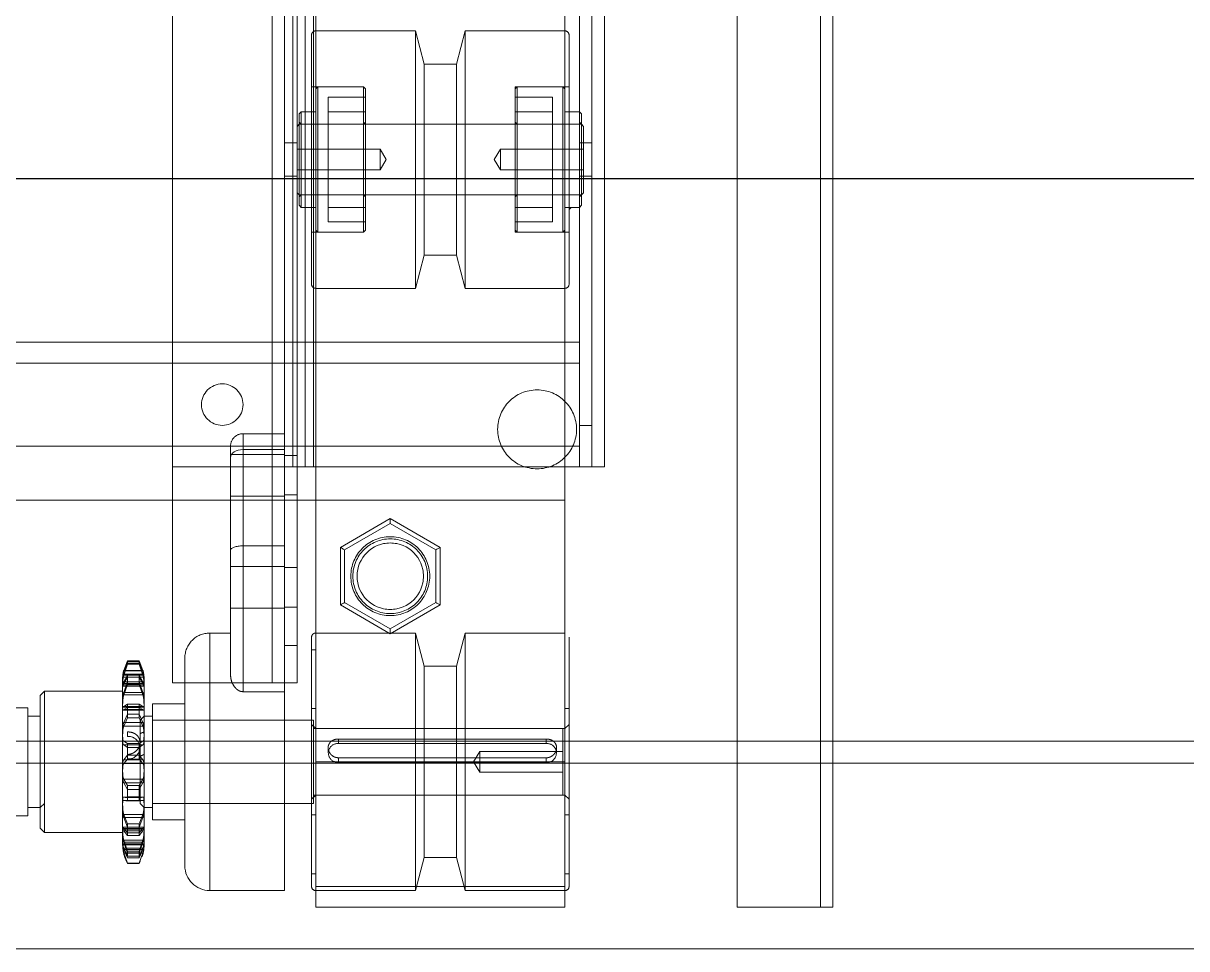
# Model space of a CAD drawing. Extents: x 539033 to 804858, y 468425 to 1263560.
# Drawn here: x 744572.3 to 744852.4, y 510284 to 510506.8 of the extents above; entities that cross this region are included whole.
import ezdxf

# ---------------------------------------------------------------- set-up
doc = ezdxf.new("R2010")
doc.units = 0
doc.header["$LTSCALE"] = 1000
doc.header["$MEASUREMENT"] = 0
doc.linetypes.add('ACAD_ISO02W100', pattern=[15, 12, -3])
doc.layers.get('0').update_dxf_attribs({"linetype": 'CONTINUOUS'})
doc.layers.add('摄像头', color=7, linetype='CONTINUOUS')
doc.layers.add('虚线', color=6, linetype='ACAD_ISO02W100', lineweight=18)

# ---------------------------------------------------------------- blocks, each defined once
blk = doc.blocks.new('A$C54714A9A')
at = {"layer": '摄像头', "color": 0, "lineweight": 25, "ltscale": 100}
blk.add_line((185.35, 2510.62), (185.35, 180.35), dxfattribs=at)
at = {"layer": '虚线', "color": 0, "linetype": 'ACAD_ISO02W100', "lineweight": 15}
for p, q in [((0, 219.66), (0, 2505.97)), ((44.65, 297), (44.65, 2469.12)), ((50, 2460.62), (50, 265)), ((10, 1533.76), (10, 1530.76)), ((1178, 1533.76), (10, 1533.76)), ((1025, 1530.76), (10, 1530.76)), ((10, 1530.76), (10, 1513.76)), ((1175, 1530.76), (10, 1530.76)), ((10, 1513.76), (10, 1510.76)), ((1155, 1510.76), (10, 1510.76)), ((116, 1478.76), (116, 1475.76)), ((917, 1478.76), (116, 1478.76)), ((116, 1478.76), (1067, 1478.76)), ((116, 1475.76), (116, 1472.76)), ((126, 1475.76), (116, 1475.76)), ((126, 1472.76), (126, 1475.76)), ((1052, 1475.76), (126, 1475.76)), ((182, 1473.76), (181.5, 1473.26)), ((198, 1473.76), (182, 1473.76)), ((186, 1475.76), (186, 1472.76)), ((187.5, 1473.76), (187.5, 1453.76)), ((192.5, 1453.76), (192.5, 1473.76)), ((194, 1472.76), (194, 1475.76)), ((198.5, 1473.26), (198, 1473.76)), ((116, 1472.76), (126, 1472.76)), ((116, 1472.76), (116, 1469.26)), ((121, 1469.26), (121, 1472.76)), ((1052, 1472.76), (126, 1472.76)), ((141, 1469.26), (141, 1472.76)), ((146, 1469.26), (146, 1472.76)), ((178, 1470.26), (178.5, 1470.76)), ((179, 1473.26), (178.5, 1472.76)), ((178.5, 1472.76), (178.5, 1470.26)), ((179, 1473.26), (201, 1473.26)), ((181, 1473.26), (181.5, 1472.76)), ((181.5, 1473.26), (181.5, 1405.26)), ((181.5, 1472.76), (181.5, 1457.76)), ((198.5, 1472.76), (199, 1473.26)), ((198.5, 1405.26), (198.5, 1473.26)), ((198.5, 1457.76), (198.5, 1472.76)), ((201.5, 1472.76), (201, 1473.26)), ((201.5, 1470.26), (201.5, 1472.76)), ((10, 1469.26), (10, 1409.26)), ((45, 1469.26), (10, 1469.26)), ((14, 1469.26), (14, 1445.26)), ((75, 1470.26), (15, 1470.26)), ((15, 1469.26), (15, 1409.26)), ((18, 1470.26), (18, 1469.26)), ((32.2, 1470.26), (32.2, 1469.26)), ((36, 1470.26), (37, 1469.26)), ((37, 1469.26), (37, 1409.26)), ((53, 1468.76), (37, 1468.76)), ((37, 1468.76), (37, 1408.76)), ((42.5, 1468.76), (42.5, 1448.76)), ((45, 1409.26), (45, 1469.26)), ((45, 1469.26), (1044.63, 1469.26)), ((45, 1409.26), (45, 1469.26)), ((47.5, 1448.76), (47.5, 1468.76)), ((53, 1469.26), (54, 1470.26)), ((53, 1409.26), (53, 1469.26)), ((53, 1408.76), (53, 1468.76)), ((57.8, 1469.26), (57.8, 1470.26)), ((76, 1445.26), (76, 1469.26)), ((108, 1469.26), (108, 1409.26)), ((116, 1469.26), (116, 1409.26)), ((121, 1409.26), (121, 1469.26)), ((141, 1409.26), (141, 1469.26)), ((146, 1409.26), (146, 1469.26)), ((159, 1469.26), (159, 1445.26)), ((160, 1470.26), (220, 1470.26)), ((172.5, 1470.26), (172.5, 1457.26)), ((173, 1469.26), (172.5, 1468.76)), ((172.5, 1468.76), (207.5, 1468.76)), ((172.5, 1468.76), (172.5, 1457.76)), ((178.5, 1470.26), (178.5, 1469.26)), ((201.5, 1469.26), (201.5, 1470.26)), ((207.5, 1468.76), (207, 1469.26)), ((207.5, 1457.26), (207.5, 1470.26)), ((207.5, 1457.76), (207.5, 1468.76)), ((221, 1445.26), (221, 1469.26)), ((48.4, 1467.26), (47.13, 1467.26)), ((175, 1466.26), (205, 1466.26)), ((175, 1466.26), (175, 1457.26)), ((178.5, 1466.26), (178.5, 1457.26)), ((201.5, 1457.26), (201.5, 1466.26)), ((205, 1457.26), (205, 1466.26)), ((44.86, 1464.76), (45.97, 1464.76)), ((44.86, 1464.76), (44.86, 1414.76)), ((45.97, 1464.76), (45.97, 1414.76)), ((49.39, 1464.76), (50.49, 1464.76)), ((49.39, 1414.76), (49.39, 1464.76)), ((50.49, 1414.76), (50.49, 1464.76)), ((172.5, 1457.76), (207.5, 1457.76)), ((172.5, 1457.76), (173, 1457.26)), ((172.5, 1457.26), (207.5, 1457.26)), ((181.5, 1457.76), (181, 1457.26)), ((181.5, 1457.26), (181.5, 1421.26)), ((199, 1457.26), (198.5, 1457.76)), ((198.5, 1421.26), (198.5, 1457.26)), ((207, 1457.26), (207.5, 1457.76)), ((187.5, 1453.76), (188.2, 1453.76)), ((187.5, 1453.76), (190, 1452.25)), ((188.2, 1453.76), (192.5, 1453.76)), ((190, 1452.25), (192.5, 1453.76)), ((42.5, 1448.76), (46.06, 1448.76)), ((42.5, 1448.76), (45, 1447.25)), ((45, 1447.25), (47.5, 1448.76)), ((46.06, 1448.76), (47.5, 1448.76)), ((76, 1445.26), (14, 1445.26)), ((14, 1445.26), (22, 1443.16)), ((68, 1443.16), (22, 1443.16)), ((22, 1443.16), (22, 1435.36)), ((68, 1443.16), (76, 1445.26)), ((68, 1435.36), (68, 1443.16)), ((159, 1445.26), (221, 1445.26)), ((159, 1445.26), (167, 1443.16)), ((167, 1443.16), (213, 1443.16)), ((167, 1443.16), (167, 1435.36)), ((213, 1443.16), (221, 1445.26)), ((213, 1435.36), (213, 1443.16)), ((75.84, 1427.21), (82.77, 1439.21)), ((83.34, 1438.21), (76.99, 1427.21)), ((82.77, 1439.21), (96.62, 1439.21)), ((96.05, 1438.21), (83.34, 1438.21)), ((102.4, 1427.21), (96.05, 1438.21)), ((96.62, 1439.21), (103.55, 1427.21)), ((22, 1435.36), (14, 1433.26)), ((68, 1435.36), (22, 1435.36)), ((76, 1433.26), (68, 1435.36)), ((167, 1435.36), (159, 1433.26)), ((167, 1435.36), (213, 1435.36)), ((221, 1433.26), (213, 1435.36)), ((76, 1433.26), (14, 1433.26)), ((14, 1433.26), (14, 1409.26)), ((76, 1409.26), (76, 1433.26)), ((159, 1433.26), (221, 1433.26)), ((159, 1433.26), (159, 1409.26)), ((221, 1409.26), (221, 1433.26)), ((76.99, 1427.21), (75.84, 1427.21)), ((82.77, 1415.21), (75.84, 1427.21)), ((76.99, 1427.21), (83.34, 1416.21)), ((96.05, 1416.21), (102.4, 1427.21)), ((103.55, 1427.21), (96.62, 1415.21)), ((103.55, 1427.21), (102.4, 1427.21)), ((190, 1426.26), (187.5, 1424.76)), ((192.5, 1424.76), (190, 1426.26)), ((192.5, 1424.76), (187.5, 1424.76)), ((187.5, 1424.76), (187.5, 1404.76)), ((192.5, 1404.76), (192.5, 1424.76)), ((173, 1421.26), (172.5, 1420.76)), ((173, 1421.26), (172.5, 1420.76)), ((207.5, 1420.76), (172.5, 1420.76)), ((172.5, 1420.76), (172.5, 1409.76)), ((172.5, 1420.76), (172.5, 1408.26)), ((207, 1421.26), (173, 1421.26)), ((175, 1421.26), (175, 1412.26)), ((178.5, 1421.26), (178.5, 1412.26)), ((181, 1421.26), (181.5, 1420.76)), ((181.5, 1420.76), (181.5, 1405.76)), ((198.5, 1420.76), (199, 1421.26)), ((198.5, 1405.76), (198.5, 1420.76)), ((201.5, 1412.26), (201.5, 1421.26)), ((205, 1412.26), (205, 1421.26)), ((207.5, 1420.76), (207, 1421.26)), ((207.5, 1420.76), (207, 1421.26)), ((207.5, 1409.76), (207.5, 1420.76)), ((207.5, 1408.26), (207.5, 1420.76)), ((44.86, 1414.76), (45.97, 1414.76)), ((49.39, 1414.76), (50.49, 1414.76)), ((96.62, 1415.21), (82.77, 1415.21)), ((83.34, 1416.21), (96.05, 1416.21)), ((47.13, 1412.26), (48.4, 1412.26)), ((205, 1412.26), (175, 1412.26)), ((45, 1409.26), (10, 1409.26)), ((18, 1409.26), (18, 1408.26)), ((32.2, 1409.26), (32.2, 1408.26)), ((37, 1409.26), (36, 1408.26)), ((45, 1409.26), (925, 1409.26)), ((54, 1408.26), (53, 1409.26)), ((57.8, 1408.26), (57.8, 1409.26)), ((72, 1408.26), (72, 1409.26)), ((108, 1409.26), (108, 1404.76)), ((116, 1409.26), (116, 1404.76)), ((121, 1404.76), (121, 1409.26)), ((141, 1404.76), (141, 1409.26)), ((146, 1404.76), (146, 1409.26)), ((207.5, 1409.76), (172.5, 1409.76)), ((172.5, 1409.76), (173, 1409.26)), ((178.5, 1409.26), (178.5, 1408.26)), ((201.5, 1408.26), (201.5, 1409.26)), ((207, 1409.26), (207.5, 1409.76)), ((75, 1408.26), (15, 1408.26)), ((55, 1408.76), (35, 1408.76)), ((35, 1408.76), (35, 1408.26)), ((35, 1408.26), (35, 1401.76)), ((55, 1408.26), (55, 1408.76)), ((55, 1401.76), (55, 1408.26)), ((974, 1408.76), (116, 1408.76)), ((146, 1408.76), (116, 1408.76)), ((1067, 1406.76), (116, 1406.76)), ((159.13, 1408.76), (146, 1408.76)), ((220.87, 1408.76), (159.13, 1408.76)), ((160, 1408.26), (220, 1408.26)), ((178.5, 1408.26), (178.5, 1405.76)), ((201.5, 1405.76), (201.5, 1408.26)), ((304.13, 1408.76), (220.87, 1408.76)), ((64, 1404.76), (64, 1401.76)), ((64, 1404.76), (72.97, 1404.76)), ((72.97, 1404.76), (72.97, 1401.76)), ((1052, 1404.76), (72.97, 1404.76)), ((82.25, 1404.76), (82.25, 1401.76)), ((91.75, 1401.76), (91.75, 1404.76)), ((108, 1404.76), (108, 1374.76)), ((109.25, 1404.76), (109.25, 1401.76)), ((116, 1404.76), (116, 1374.76)), ((1052, 1403.76), (116, 1403.76)), ((118.75, 1401.76), (118.75, 1404.76)), ((121, 1374.76), (121, 1404.76)), ((141, 1374.76), (141, 1404.76)), ((146, 1374.76), (146, 1404.76)), ((178.5, 1405.76), (179, 1405.26)), ((201.5, 1405.76), (178.5, 1405.76)), ((201, 1405.26), (179, 1405.26)), ((181.5, 1405.76), (181, 1405.26)), ((181.5, 1405.26), (182, 1404.76)), ((186, 1404.76), (186, 1401.76)), ((194, 1401.76), (194, 1404.76)), ((198, 1404.76), (198.5, 1405.26)), ((199, 1405.26), (198.5, 1405.76)), ((201, 1405.26), (201.5, 1405.76)), ((14, 1401.76), (14, 1383.76)), ((61.88, 1401.76), (14, 1401.76)), ((35, 1401.76), (35, 1369.96)), ((35, 1401.76), (35, 1369.96)), ((55, 1369.96), (55, 1401.76)), ((55, 1369.96), (55, 1401.76)), ((61.88, 1391.76), (61.88, 1401.76)), ((97, 1401.76), (61.88, 1401.76)), ((64, 1398.76), (64, 1401.76)), ((1052, 1401.76), (72.97, 1401.76)), ((82, 1401.76), (82, 1388.76)), ((92, 1388.76), (92, 1401.76)), ((97, 1391.76), (97, 1401.76)), ((109, 1401.76), (109, 1388.76)), ((119, 1388.76), (119, 1401.76)), ((120.16, 1391.76), (120.16, 1401.76)), ((120.16, 1391.76), (120.16, 1401.76)), ((124, 1391.76), (124, 1401.76)), ((64, 1398.76), (1067, 1398.76)), ((64, 1377.76), (64, 1398.76)), ((124, 1398.76), (64, 1398.76)), ((917, 1398.76), (124, 1398.76)), ((61.88, 1391.76), (97, 1391.76)), ((97, 1391.76), (61.88, 1391.76)), ((97, 1391.76), (120.16, 1391.76)), ((120.16, 1391.76), (97, 1391.76)), ((120.16, 1391.76), (124, 1391.76)), ((124, 1391.76), (120.16, 1391.76)), ((95.97, 1388.76), (65.78, 1388.76)), ((76, 1383.76), (76, 1388.76)), ((118.31, 1388.76), (95.97, 1388.76)), ((121, 1388.76), (118.31, 1388.76)), ((14, 1383.76), (76, 1383.76)), ((76, 1383.76), (14, 1383.76)), ((70, 1377.76), (20, 1377.76)), ((31, 1377.76), (31, 1369.96)), ((59, 1369.96), (59, 1377.76)), ((64, 1374.76), (64, 1377.76)), ((1124, 1374.76), (64, 1374.76)), ((108, 1374.76), (108, 1042.76)), ((121, 1122.76), (121, 1374.76)), ((141, 1122.76), (141, 1374.76)), ((146, 1331.76), (146, 1374.76)), ((59, 1369.96), (31, 1369.96)), ((34, 1369.96), (34, 1367.96)), ((56, 1367.96), (56, 1369.96)), ((21.04, 1367.02), (20.5, 1366.76)), ((21.18, 1367), (20.52, 1366.76)), ((20.57, 1366.76), (23.11, 1367.68)), ((21.91, 1366.76), (23.91, 1367.68)), ((23.02, 1367.68), (22.18, 1367.37)), ((24.18, 1367.68), (22.26, 1366.76)), ((25.65, 1367.68), (23.01, 1366.76)), ((23.02, 1363.03), (23.02, 1367.68)), ((23.11, 1367.16), (23.11, 1367.68)), ((23.11, 1363.55), (23.11, 1367.16)), ((23.46, 1366.76), (26.1, 1367.68)), ((23.91, 1363.03), (23.91, 1367.68)), ((24.18, 1363.03), (24.18, 1367.68)), ((25.04, 1362.78), (25.04, 1367.93)), ((25.24, 1362.78), (25.24, 1367.93)), ((53.38, 1367.96), (25.27, 1367.96)), ((25.65, 1363.03), (25.65, 1367.68)), ((26.1, 1363.03), (26.1, 1367.68)), ((27.24, 1366.76), (28.35, 1367.68)), ((28.95, 1367.68), (27.93, 1366.76)), ((28.35, 1367.68), (28.68, 1367.83)), ((28.35, 1363.03), (28.35, 1367.68)), ((28.75, 1362.83), (28.75, 1367.88)), ((28.95, 1363.03), (28.95, 1367.68)), ((29.29, 1362.84), (29.29, 1367.87)), ((31.63, 1367.68), (29.3, 1366.76)), ((30.07, 1366.76), (32.35, 1367.68)), ((31.63, 1363.03), (31.63, 1367.68)), ((32.35, 1363.03), (32.35, 1367.68)), ((34, 1367.96), (35, 1366.96)), ((46.34, 1366.96), (35, 1366.96)), ((35.57, 1367.17), (35.57, 1363.54)), ((35.65, 1367.17), (35.68, 1367.68)), ((35.68, 1363.03), (35.68, 1367.68)), ((35.7, 1362.96), (35.7, 1367.75)), ((36.44, 1367.31), (36.44, 1363.4)), ((36.49, 1367.68), (36.56, 1366.76)), ((36.49, 1363.03), (36.49, 1367.68)), ((36.5, 1362.98), (36.5, 1367.73)), ((39.93, 1367.68), (38.31, 1366.76)), ((39.27, 1366.76), (40.8, 1367.68)), ((39.93, 1363.03), (39.93, 1367.68)), ((40.8, 1363.03), (40.8, 1367.68)), ((45.66, 1366.76), (44.61, 1367.68)), ((44.61, 1363.03), (44.61, 1367.68)), ((45.5, 1367.68), (46.64, 1366.76)), ((45.5, 1363.03), (45.5, 1367.68)), ((46.34, 1366.96), (48.4, 1366.96)), ((49.68, 1366.96), (48.4, 1366.96)), ((49.09, 1367.68), (48.47, 1366.76)), ((49.09, 1363.03), (49.09, 1367.68)), ((49.45, 1366.76), (49.97, 1367.68)), ((49.81, 1366.96), (51.77, 1366.96)), ((49.97, 1363.03), (49.97, 1367.68)), ((55, 1366.96), (51.77, 1366.96)), ((64.73, 1367.96), (53.38, 1367.96)), ((55.56, 1366.76), (53.61, 1367.68)), ((53.61, 1363.03), (53.61, 1367.68)), ((54.43, 1367.68), (56.44, 1366.76)), ((54.43, 1363.03), (54.43, 1367.68)), ((55, 1366.96), (56, 1367.96)), ((57.43, 1367.82), (57.43, 1362.89)), ((57.56, 1367.68), (58.04, 1366.76)), ((57.56, 1363.03), (57.56, 1367.68)), ((58.12, 1367.84), (58.12, 1362.87)), ((58.86, 1366.76), (58.28, 1367.68)), ((58.28, 1363.03), (58.28, 1367.68)), ((63.64, 1366.76), (61.13, 1367.68)), ((61.13, 1363.03), (61.13, 1367.68)), ((61.72, 1367.68), (64.27, 1366.76)), ((61.72, 1363.03), (61.72, 1367.68)), ((63.19, 1367.91), (63.19, 1362.8)), ((63.57, 1367.91), (63.57, 1362.8)), ((63.85, 1367.68), (65.35, 1366.76)), ((63.85, 1363.03), (63.85, 1367.68)), ((65.88, 1366.76), (64.29, 1367.68)), ((64.29, 1363.03), (64.29, 1367.68)), ((65.36, 1367.93), (65.36, 1362.78)), ((65.41, 1367.93), (65.4, 1367.93)), ((68.5, 1366.76), (65.85, 1367.68)), ((65.85, 1363.03), (65.85, 1367.68)), ((66.13, 1367.68), (68.76, 1366.76)), ((66.13, 1363.03), (66.13, 1367.68)), ((66.88, 1367.68), (69.14, 1366.76)), ((66.88, 1363.03), (66.88, 1367.68)), ((69.29, 1366.76), (66.97, 1367.68)), ((66.97, 1363.03), (66.97, 1367.68)), ((20.5, 1366.76), (20.5, 1363.96)), ((20.57, 1366.76), (20.5, 1366.76)), ((20.52, 1366.76), (20.52, 1363.96)), ((20.57, 1363.96), (20.57, 1366.76)), ((21.91, 1366.76), (22.26, 1366.76)), ((21.91, 1363.96), (21.91, 1366.76)), ((23.46, 1366.76), (22.26, 1366.76)), ((22.26, 1366.76), (22.26, 1363.96)), ((23.01, 1366.76), (23.01, 1363.96)), ((23.46, 1363.96), (23.46, 1366.76)), ((27.24, 1366.76), (27.93, 1366.76)), ((27.24, 1363.96), (27.24, 1366.76)), ((30.07, 1366.76), (27.93, 1366.76)), ((27.93, 1366.76), (27.93, 1363.96)), ((29.3, 1366.76), (29.3, 1363.96)), ((30.07, 1363.96), (30.07, 1366.76)), ((35.64, 1366.76), (36.56, 1366.76)), ((35.64, 1363.96), (35.64, 1366.76)), ((39.27, 1366.76), (36.56, 1366.76)), ((36.56, 1366.76), (36.56, 1363.96)), ((38.31, 1366.76), (38.31, 1363.96)), ((39.27, 1363.96), (39.27, 1366.76)), ((45.66, 1366.76), (46.64, 1366.76)), ((45.66, 1363.96), (45.66, 1366.76)), ((49.45, 1366.76), (46.64, 1366.76)), ((46.64, 1366.76), (46.64, 1363.96)), ((48.47, 1366.76), (48.47, 1363.96)), ((49.45, 1363.96), (49.45, 1366.76)), ((55.56, 1366.76), (56.44, 1366.76)), ((55.56, 1363.96), (55.56, 1366.76)), ((58.86, 1366.76), (56.44, 1366.76)), ((56.44, 1366.76), (56.44, 1363.96)), ((58.04, 1366.76), (58.04, 1363.96)), ((58.86, 1363.96), (58.86, 1366.76)), ((63.64, 1366.76), (64.27, 1366.76)), ((63.64, 1363.96), (63.64, 1366.76)), ((65.88, 1366.76), (64.27, 1366.76)), ((64.27, 1366.76), (64.27, 1363.96)), ((65.35, 1366.76), (65.35, 1363.96)), ((65.88, 1363.96), (65.88, 1366.76)), ((68.5, 1366.76), (68.76, 1366.76)), ((68.5, 1363.96), (68.5, 1366.76)), ((69.29, 1366.76), (68.76, 1366.76)), ((68.76, 1366.76), (68.76, 1363.96)), ((69.14, 1366.76), (69.14, 1363.96)), ((69.29, 1363.96), (69.29, 1366.76)), ((20.57, 1363.96), (20.5, 1363.96)), ((20.52, 1363.96), (23.02, 1363.03)), ((23.11, 1363.03), (20.57, 1363.96)), ((23.91, 1363.03), (21.91, 1363.96)), ((22.26, 1363.96), (24.18, 1363.03)), ((23.46, 1363.96), (22.26, 1363.96)), ((23.01, 1363.96), (25.65, 1363.03)), ((23.11, 1363.03), (23.11, 1363.55)), ((26.1, 1363.03), (23.46, 1363.96)), ((24.98, 1362.76), (25.27, 1362.76)), ((53.38, 1362.76), (25.27, 1362.76)), ((27.24, 1363.96), (27.93, 1363.96)), ((28.35, 1363.03), (27.24, 1363.96)), ((27.93, 1363.96), (28.95, 1363.03)), ((30.07, 1363.96), (27.93, 1363.96)), ((28, 1362.76), (28, 1343.96)), ((28.68, 1362.88), (28.35, 1363.03)), ((29.3, 1363.96), (31.63, 1363.03)), ((32.35, 1363.03), (30.07, 1363.96)), ((35.64, 1363.96), (36.56, 1363.96)), ((35.68, 1363.03), (35.64, 1363.96)), ((36.56, 1363.96), (36.49, 1363.03)), ((39.27, 1363.96), (36.56, 1363.96)), ((38.31, 1363.96), (39.93, 1363.03)), ((40.8, 1363.03), (39.27, 1363.96)), ((44.61, 1363.03), (45.66, 1363.96)), ((46.64, 1363.96), (45.5, 1363.03)), ((45.66, 1363.96), (46.64, 1363.96)), ((45.69, 1363.96), (46.64, 1363.96)), ((49.45, 1363.96), (46.64, 1363.96)), ((48.47, 1363.96), (49.09, 1363.03)), ((49.97, 1363.03), (49.45, 1363.96)), ((51.12, 1363.96), (52.21, 1363.96)), ((64.73, 1362.76), (53.38, 1362.76)), ((53.61, 1363.03), (55.56, 1363.96)), ((56.44, 1363.96), (54.43, 1363.03)), ((55.56, 1363.96), (56.44, 1363.96)), ((58.86, 1363.96), (56.44, 1363.96)), ((58.04, 1363.96), (57.56, 1363.03)), ((58.28, 1363.03), (58.86, 1363.96)), ((61.13, 1363.03), (63.64, 1363.96)), ((64.27, 1363.96), (61.72, 1363.03)), ((62, 1343.96), (62, 1362.76)), ((63.64, 1363.96), (64.27, 1363.96)), ((65.35, 1363.96), (63.85, 1363.03)), ((65.88, 1363.96), (64.27, 1363.96)), ((64.29, 1363.03), (65.88, 1363.96)), ((65.85, 1363.03), (68.5, 1363.96)), ((68.76, 1363.96), (66.13, 1363.03)), ((69.14, 1363.96), (66.88, 1363.03)), ((66.97, 1363.03), (69.29, 1363.96)), ((68.5, 1363.96), (68.76, 1363.96)), ((69.29, 1363.96), (68.76, 1363.96)), ((28, 1343.96), (29, 1342.96)), ((52.23, 1343.96), (28, 1343.96)), ((51.8, 1342.96), (29, 1342.96)), ((35, 1343.96), (34, 1342.96)), ((34, 1342.96), (34, 1339.96)), ((61, 1342.96), (51.8, 1342.96)), ((62, 1343.96), (52.23, 1343.96)), ((56, 1339.96), (56, 1342.96)), ((61, 1342.96), (62, 1343.96)), ((32, 1339.96), (32, 1047.96)), ((58, 1339.96), (32, 1339.96)), ((58, 1047.96), (58, 1339.96))]:
    blk.add_line(p, q, dxfattribs=at)
at = {"layer": '虚线', "color": 0, "linetype": 'ACAD_ISO02W100', "lineweight": 15, "flags": 128}
for points in [[(83.34, 1438.21), (83.23, 1438.4), (83.12, 1438.59), (83.02, 1438.76), (82.94, 1438.91), (82.86, 1439.04), (82.81, 1439.13), (82.78, 1439.19), (82.77, 1439.21)], [(96.05, 1438.21), (96.16, 1438.4), (96.27, 1438.59), (96.37, 1438.76), (96.45, 1438.91), (96.53, 1439.04), (96.58, 1439.13), (96.61, 1439.19), (96.62, 1439.21)], [(82.77, 1415.21), (82.78, 1415.22), (82.81, 1415.28), (82.86, 1415.37), (82.94, 1415.5), (83.02, 1415.65), (83.12, 1415.82), (83.23, 1416.01), (83.34, 1416.21)], [(96.62, 1415.21), (96.61, 1415.22), (96.59, 1415.27), (96.55, 1415.34), (96.49, 1415.44), (96.42, 1415.56), (96.33, 1415.71), (96.24, 1415.86), (96.15, 1416.03), (96.05, 1416.21)], [(120.16, 1391.76), (120.13, 1391.17), (120.02, 1390.61), (119.85, 1390.09), (119.62, 1389.63), (119.34, 1389.26), (119.02, 1388.98), (118.67, 1388.81), (118.31, 1388.76)], [(120.16, 1391.76), (120.13, 1391.17), (120.02, 1390.61), (119.85, 1390.09), (119.62, 1389.63), (119.34, 1389.26), (119.02, 1388.98), (118.67, 1388.81), (118.31, 1388.76)]]:
    blk.add_lwpolyline(points, dxfattribs=at)
at = {"layer": '虚线', "color": 0, "linetype": 'ACAD_ISO02W100', "lineweight": 15}
for centre, radius in [((125.05, 1462.56), 9.5), ((89.69, 1427.21), 9.5), ((89.69, 1427.21), 9), ((89.69, 1427.21), 8), ((131, 1386.76), 5)]:
    blk.add_circle(centre, radius, dxfattribs=at)
for centre, radius, start, end in [((15, 1469.26), 1, 90, 180), ((160, 1469.26), 1, 90, 180), ((220, 1469.26), 1, 0, 90), ((47.13, 1464.94), 2.27, 355.4075, 184.5925), ((47.13, 1414.57), 2.27, 175.4076, 4.5924), ((15, 1409.26), 1, 180, 270), ((75, 1409.26), 1, 270, 0), ((160, 1409.26), 1, 180, 270), ((220, 1409.26), 1, 270, 0), ((121, 1391.76), 3, 270, 0), ((20, 1383.76), 6, 180, 270), ((70, 1383.76), 6, 270, 0), ((25.27, 1357.86), 10.1, 98.5817, 107.0289), ((25.27, 1357.86), 10.1, 90, 98.5817), ((64.73, 1357.86), 10.1, 86.1085, 90), ((48.4, 1364.16), 2.72, 355.6801, 184.3199), ((25.27, 1372.86), 10.1, 241.786, 259.506), ((64.73, 1372.86), 10.1, 270, 273.8322)]:
    blk.add_arc(centre, radius, start, end, dxfattribs=at)
blk.add_ellipse((95.97, 1391.76), major_axis=(0, 3), ratio=0.344747, start_param=3.141593, end_param=4.712389, dxfattribs=at)
for points, knots in [([(50.49, 1464.76), (50.49, 1464.83), (50.48, 1465.18), (50.36, 1465.79), (50.01, 1466.48), (49.46, 1467), (48.76, 1467.27), (48, 1467.26), (47.26, 1466.99), (46.61, 1466.47), (46.13, 1465.76), (45.98, 1465.15), (45.97, 1464.81), (45.97, 1464.76)], [0, 0, 0, 0, 0.029814, 0.131598, 0.234912, 0.342915, 0.45171, 0.556292, 0.658309, 0.762845, 0.871503, 0.979678, 1, 1, 1, 1]), ([(45.97, 1414.76), (45.99, 1414.54), (46.02, 1414.05), (46.37, 1413.35), (46.93, 1412.74), (47.65, 1412.34), (48.42, 1412.21), (49.13, 1412.35), (49.75, 1412.74), (50.2, 1413.35), (50.46, 1414.07), (50.48, 1414.55), (50.49, 1414.76)], [0, 0, 0, 0, 0.0831939, 0.1850025, 0.2908116, 0.4000285, 0.5000175, 0.6038877, 0.7076451, 0.8143064, 0.9235549, 1, 1, 1, 1]), ([(65.78, 1388.76), (65.2, 1388.83), (64.2, 1388.95), (62.99, 1389.7), (62.3, 1390.44), (61.95, 1391.1), (61.9, 1391.55), (61.88, 1391.76)], [0, 0, 0, 0, 0.368277, 0.634142, 0.786183, 0.90105, 1, 1, 1, 1]), ([(23.11, 1367.68), (23.38, 1367.74), (23.92, 1367.85), (24.6, 1367.91), (25.08, 1367.94), (25.18, 1367.93), (25.23, 1367.93)], [0, 0, 0, 0, 0.2496522, 0.4994817, 0.7485689, 1, 1, 1, 1]), ([(25.21, 1367.93), (25.2, 1367.92), (25.19, 1367.91), (24.83, 1367.85), (24.4, 1367.74), (24.18, 1367.68)], [0, 0, 0, 0, 0.279104, 0.633547, 1, 1, 1, 1]), ([(28.72, 1367.88), (28.72, 1367.89), (28.76, 1367.93), (28.54, 1367.93), (28.07, 1367.94), (27.36, 1367.91), (26.52, 1367.85), (25.94, 1367.74), (25.65, 1367.68)], [0, 0, 0, 0, 0.055116, 0.241234, 0.429082, 0.617634, 0.80564, 1, 1, 1, 1]), ([(26.1, 1367.68), (26.37, 1367.74), (26.93, 1367.85), (27.77, 1367.91), (28.49, 1367.94), (29.04, 1367.94), (29.19, 1367.92), (29.26, 1367.91)], [0, 0, 0, 0, 0.199374, 0.398851, 0.59774, 0.7985, 1, 1, 1, 1]), ([(29.25, 1367.87), (29.26, 1367.86), (29.28, 1367.83), (29.08, 1367.74), (28.95, 1367.68)], [0, 0, 0, 0, 0.341556, 1, 1, 1, 1]), ([(35.67, 1367.75), (35.67, 1367.78), (35.69, 1367.86), (35.4, 1367.91), (34.86, 1367.94), (34.12, 1367.94), (33.27, 1367.91), (32.38, 1367.85), (31.89, 1367.74), (31.63, 1367.68)], [0, 0, 0, 0, 0.085339, 0.236225, 0.386657, 0.538508, 0.690919, 0.842892, 1, 1, 1, 1]), ([(32.35, 1367.68), (32.59, 1367.74), (33.06, 1367.85), (33.92, 1367.91), (34.77, 1367.94), (35.54, 1367.94), (36.13, 1367.91), (36.49, 1367.85), (36.49, 1367.74), (36.49, 1367.68)], [0, 0, 0, 0, 0.141538, 0.283147, 0.424342, 0.566866, 0.709914, 0.852546, 1, 1, 1, 1]), ([(44.61, 1367.68), (44.51, 1367.74), (44.31, 1367.85), (43.69, 1367.91), (42.92, 1367.94), (42.06, 1367.94), (41.21, 1367.91), (40.43, 1367.85), (40.1, 1367.74), (39.93, 1367.68)], [0, 0, 0, 0, 0.141516, 0.283124, 0.42432, 0.566841, 0.709887, 0.852522, 1, 1, 1, 1]), ([(40.8, 1367.68), (40.95, 1367.74), (41.26, 1367.85), (41.99, 1367.91), (42.82, 1367.94), (43.69, 1367.94), (44.49, 1367.91), (45.15, 1367.85), (45.38, 1367.74), (45.5, 1367.68)], [0, 0, 0, 0, 0.14153, 0.283141, 0.424334, 0.566856, 0.7099, 0.852537, 1, 1, 1, 1]), ([(46.34, 1366.96), (46.42, 1367.14), (46.57, 1367.48), (46.72, 1367.81), (46.78, 1367.96)], [0, 0, 0, 0, 0.563557, 1, 1, 1, 1]), ([(52.21, 1363.96), (52.19, 1364.29), (52.14, 1364.95), (51.75, 1365.83), (51.14, 1366.52), (50.33, 1366.93), (49.42, 1367), (48.51, 1366.74), (47.7, 1366.18), (47.08, 1365.37), (46.81, 1364.58), (46.79, 1364.1), (46.78, 1363.96)], [0, 0, 0, 0, 0.104622, 0.209147, 0.316149, 0.424913, 0.531058, 0.634426, 0.738884, 0.846687, 0.955171, 1, 1, 1, 1]), ([(53.61, 1367.68), (53.42, 1367.74), (53.02, 1367.85), (52.2, 1367.91), (51.34, 1367.94), (50.5, 1367.94), (49.8, 1367.91), (49.27, 1367.85), (49.15, 1367.74), (49.09, 1367.68)], [0, 0, 0, 0, 0.141531, 0.283143, 0.424336, 0.566857, 0.709899, 0.852534, 1, 1, 1, 1]), ([(49.97, 1367.68), (50.01, 1367.74), (50.1, 1367.85), (50.57, 1367.91), (51.24, 1367.94), (52.07, 1367.94), (52.94, 1367.91), (53.78, 1367.85), (54.21, 1367.74), (54.43, 1367.68)], [0, 0, 0, 0, 0.141505, 0.283118, 0.424307, 0.56683, 0.709876, 0.852509, 1, 1, 1, 1]), ([(52.21, 1367.96), (52.15, 1367.81), (52, 1367.48), (51.85, 1367.14), (51.77, 1366.96)], [0, 0, 0, 0, 0.436442, 1, 1, 1, 1]), ([(61.13, 1367.68), (60.87, 1367.74), (60.34, 1367.85), (59.47, 1367.91), (58.66, 1367.94), (57.99, 1367.94), (57.57, 1367.91), (57.39, 1367.88), (57.44, 1367.83), (57.44, 1367.82)], [0, 0, 0, 0, 0.163533, 0.327148, 0.490279, 0.654948, 0.820222, 0.985033, 1, 1, 1, 1]), ([(58.28, 1367.68), (58.18, 1367.74), (58.08, 1367.81), (58.13, 1367.83), (58.13, 1367.84)], [0, 0, 0, 0, 0.932806, 1, 1, 1, 1]), ([(58.24, 1367.91), (58.35, 1367.92), (58.58, 1367.94), (59.22, 1367.94), (60.01, 1367.91), (60.9, 1367.85), (61.44, 1367.74), (61.72, 1367.68)], [0, 0, 0, 0, 0.196972, 0.395783, 0.595329, 0.794303, 1, 1, 1, 1]), ([(65.85, 1367.68), (65.57, 1367.74), (65.01, 1367.85), (64.24, 1367.91), (63.62, 1367.94), (63.24, 1367.94), (63.15, 1367.91), (63.33, 1367.85), (63.67, 1367.74), (63.85, 1367.68)], [0, 0, 0, 0, 0.141534, 0.283143, 0.424339, 0.566862, 0.709901, 0.852542, 1, 1, 1, 1]), ([(64.29, 1367.68), (64.12, 1367.74), (63.78, 1367.85), (63.56, 1367.9), (63.59, 1367.91), (63.6, 1367.91)], [0, 0, 0, 0, 0.428426, 0.857067, 1, 1, 1, 1]), ([(63.63, 1367.93), (63.72, 1367.93), (63.9, 1367.94), (64.49, 1367.91), (65.26, 1367.85), (65.83, 1367.74), (66.13, 1367.68)], [0, 0, 0, 0, 0.247572, 0.496072, 0.743845, 1, 1, 1, 1]), ([(65.39, 1367.93), (65.45, 1367.93), (65.59, 1367.92), (66.13, 1367.85), (66.62, 1367.74), (66.88, 1367.68)], [0, 0, 0, 0, 0.33024, 0.6595393, 1, 1, 1, 1]), ([(66.97, 1367.68), (66.72, 1367.74), (66.22, 1367.85), (65.69, 1367.91), (65.42, 1367.93), (65.41, 1367.93), (65.41, 1367.93)], [0, 0, 0, 0, 0.328037, 0.656252, 0.98352, 1, 1, 1, 1]), ([(24.18, 1363.03), (24.39, 1362.97), (24.81, 1362.86), (25.18, 1362.8), (25.28, 1362.78), (25.09, 1362.77), (24.63, 1362.8), (23.95, 1362.86), (23.39, 1362.97), (23.11, 1363.03)], [0, 0, 0, 0, 0.141532, 0.283143, 0.424343, 0.566859, 0.709913, 0.852544, 1, 1, 1, 1]), ([(24.93, 1362.8), (24.81, 1362.82), (24.59, 1362.86), (24.14, 1362.97), (23.91, 1363.03)], [0, 0, 0, 0, 0.491686, 1, 1, 1, 1]), ([(25.65, 1363.03), (25.93, 1362.97), (26.49, 1362.86), (27.32, 1362.8), (28.03, 1362.77), (28.52, 1362.78), (28.76, 1362.78), (28.72, 1362.82), (28.71, 1362.83)], [0, 0, 0, 0, 0.186527, 0.373159, 0.559243, 0.747075, 0.93561, 1, 1, 1, 1]), ([(29.26, 1362.81), (29.2, 1362.79), (29.06, 1362.77), (28.53, 1362.78), (27.81, 1362.8), (26.96, 1362.86), (26.39, 1362.97), (26.1, 1363.03)], [0, 0, 0, 0, 0.196963, 0.395764, 0.595309, 0.794275, 1, 1, 1, 1]), ([(28.95, 1363.03), (29.07, 1362.97), (29.27, 1362.88), (29.26, 1362.85), (29.25, 1362.84)], [0, 0, 0, 0, 0.631653, 1, 1, 1, 1]), ([(31.63, 1363.03), (31.88, 1362.97), (32.36, 1362.86), (33.23, 1362.8), (34.07, 1362.78), (34.82, 1362.77), (35.38, 1362.8), (35.68, 1362.85), (35.67, 1362.93), (35.66, 1362.96)], [0, 0, 0, 0, 0.150755, 0.301625, 0.452051, 0.603891, 0.756296, 0.908259, 1, 1, 1, 1]), ([(36.49, 1363.03), (36.49, 1362.97), (36.5, 1362.86), (36.15, 1362.8), (35.58, 1362.78), (34.82, 1362.77), (33.97, 1362.8), (33.08, 1362.86), (32.6, 1362.97), (32.35, 1363.03)], [0, 0, 0, 0, 0.141529, 0.283137, 0.424335, 0.566856, 0.709903, 0.852541, 1, 1, 1, 1]), ([(39.93, 1363.03), (40.09, 1362.97), (40.41, 1362.86), (41.16, 1362.8), (42.01, 1362.78), (42.87, 1362.77), (43.65, 1362.8), (44.29, 1362.86), (44.5, 1362.97), (44.61, 1363.03)], [0, 0, 0, 0, 0.1415399, 0.2831502, 0.4243439, 0.5668666, 0.7099116, 0.8525495, 1, 1, 1, 1]), ([(45.5, 1363.03), (45.39, 1362.97), (45.16, 1362.86), (44.52, 1362.8), (43.74, 1362.78), (42.87, 1362.77), (42.03, 1362.8), (41.27, 1362.86), (40.96, 1362.97), (40.8, 1363.03)], [0, 0, 0, 0, 0.141538, 0.283146, 0.42434, 0.566862, 0.70991, 0.852544, 1, 1, 1, 1]), ([(49.09, 1363.03), (49.15, 1362.97), (49.26, 1362.86), (49.77, 1362.8), (50.46, 1362.78), (51.29, 1362.77), (52.16, 1362.8), (53, 1362.86), (53.41, 1362.97), (53.61, 1363.03)], [0, 0, 0, 0, 0.141535, 0.283149, 0.424343, 0.566863, 0.709909, 0.852543, 1, 1, 1, 1]), ([(54.43, 1363.03), (54.22, 1362.97), (53.81, 1362.86), (52.98, 1362.8), (52.12, 1362.78), (51.29, 1362.77), (50.6, 1362.8), (50.11, 1362.86), (50.01, 1362.97), (49.97, 1363.03)], [0, 0, 0, 0, 0.141535, 0.283144, 0.424337, 0.566858, 0.709903, 0.852542, 1, 1, 1, 1]), ([(57.44, 1362.89), (57.44, 1362.89), (57.39, 1362.83), (57.56, 1362.8), (57.96, 1362.77), (58.62, 1362.77), (59.43, 1362.8), (60.31, 1362.86), (60.85, 1362.97), (61.13, 1363.03)], [0, 0, 0, 0, 0.008053, 0.171679, 0.334819, 0.499505, 0.664791, 0.829603, 1, 1, 1, 1]), ([(58.12, 1362.87), (58.12, 1362.87), (58.07, 1362.9), (58.18, 1362.97), (58.28, 1363.03)], [0, 0, 0, 0, 0.028051, 1, 1, 1, 1]), ([(61.72, 1363.03), (61.46, 1362.97), (60.92, 1362.86), (60.05, 1362.8), (59.27, 1362.78), (58.61, 1362.77), (58.37, 1362.79), (58.25, 1362.8)], [0, 0, 0, 0, 0.199355, 0.398836, 0.597729, 0.798494, 1, 1, 1, 1]), ([(63.85, 1363.03), (63.68, 1362.97), (63.33, 1362.86), (63.24, 1362.82), (63.2, 1362.81)], [0, 0, 0, 0, 0.499891, 1, 1, 1, 1]), ([(63.21, 1362.8), (63.22, 1362.79), (63.24, 1362.77), (63.6, 1362.78), (64.2, 1362.8), (64.99, 1362.86), (65.56, 1362.97), (65.85, 1363.03)], [0, 0, 0, 0, 0.161868, 0.369367, 0.577639, 0.785308, 1, 1, 1, 1]), ([(63.6, 1362.8), (63.59, 1362.8), (63.55, 1362.81), (63.76, 1362.86), (64.11, 1362.97), (64.29, 1363.03)], [0, 0, 0, 0, 0.121615, 0.553499, 1, 1, 1, 1]), ([(66.13, 1363.03), (65.85, 1362.97), (65.29, 1362.86), (64.52, 1362.8), (63.96, 1362.78), (63.66, 1362.77), (63.64, 1362.78), (63.64, 1362.78)], [0, 0, 0, 0, 0.2488946, 0.4979228, 0.7462168, 0.996831, 1, 1, 1, 1]), ([(66.88, 1363.03), (66.63, 1362.97), (66.15, 1362.86), (65.61, 1362.8), (65.47, 1362.79), (65.39, 1362.78)], [0, 0, 0, 0, 0.333548, 0.667251, 1, 1, 1, 1]), ([(65.4, 1362.78), (65.39, 1362.78), (65.37, 1362.78), (65.66, 1362.8), (66.2, 1362.86), (66.71, 1362.97), (66.97, 1363.03)], [0, 0, 0, 0, 0.148297, 0.429583, 0.710046, 1, 1, 1, 1])]:
    blk.add_open_spline(points, degree=3, knots=knots, dxfattribs=at)

msp = doc.modelspace()

# ---------------------------------------------------------------- block references
at = {"xscale": -1, "rotation": 270}
msp.add_blockref('A$C54714A9A', (743233.45, 510284.02), dxfattribs=at)

doc.saveas('drawing.dxf')
